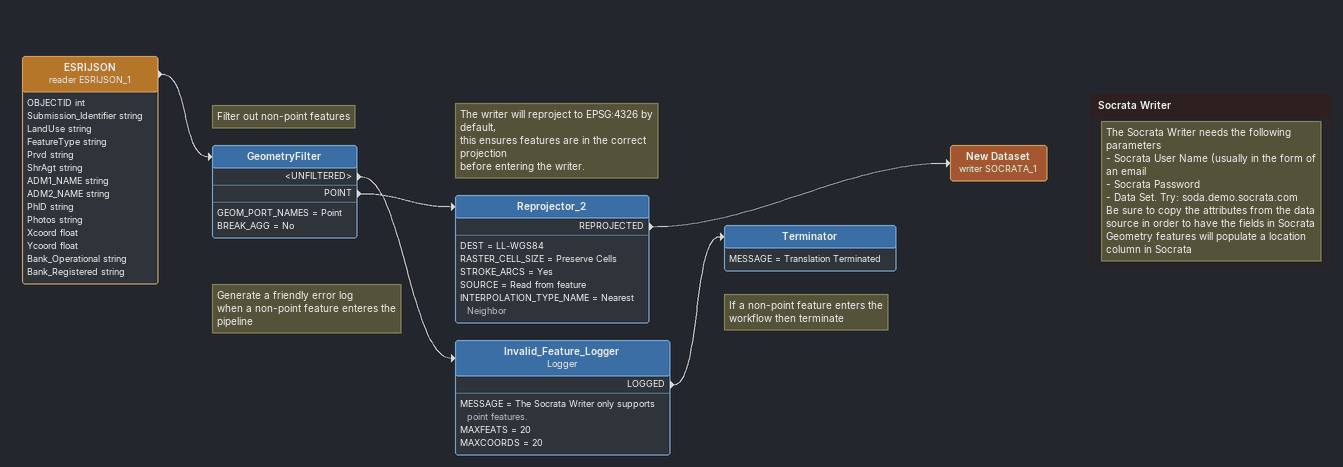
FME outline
ESRIJSON (reader ESRIJSON_1)
    attributes: OBJECTID int, Submission_Identifier string, LandUse string, FeatureType string, Prvd string, ShrAgt string, ADM1_NAME string, ADM2_NAME string, PhID string, Photos string, Xcoord float, Ycoord float, Bank_Operational string, Bank_Registered string
    -> GeometryFilter
Note: Filter out non-point features
GeometryFilter
    GEOM_PORT_NAMES = Point
    BREAK_AGG = No
    <UNFILTERED> -> Invalid_Feature_Logger
    POINT -> Reprojector_2
Note: The writer will reproject to EPSG:4326 by default, / this ensures features are in the correct projection / before entering the writer.
Reprojector_2
    DEST = LL-WGS84
    RASTER_CELL_SIZE = Preserve Cells
    STROKE_ARCS = Yes
    SOURCE = Read from feature
    INTERPOLATION_TYPE_NAME = Nearest Neighbor
    REPROJECTED -> New Dataset (writer SOCRATA_1)
New Dataset (writer SOCRATA_1)
Note: Generate a friendly error log / when a non-point feature enteres the pipeline
Invalid_Feature_Logger: Logger
    MESSAGE = The Socrata Writer only supports point features.
    MAXFEATS = 20
    MAXCOORDS = 20
    LOGGED -> Terminator
Note: If a non-point feature enters the / workflow then terminate
Terminator
    MESSAGE = Translation Terminated

Bookmark: Socrata Writer
Note: The Socrata Writer needs the following parameters / - Socrata User Name (usually in the form of an email / - Socrata Password / - Data Set. Try: soda.demo.socrata.com / Be sure to copy the attributes from the data source in order to have the fields in Socrata / Geometry features will populate a location column in Socrata
